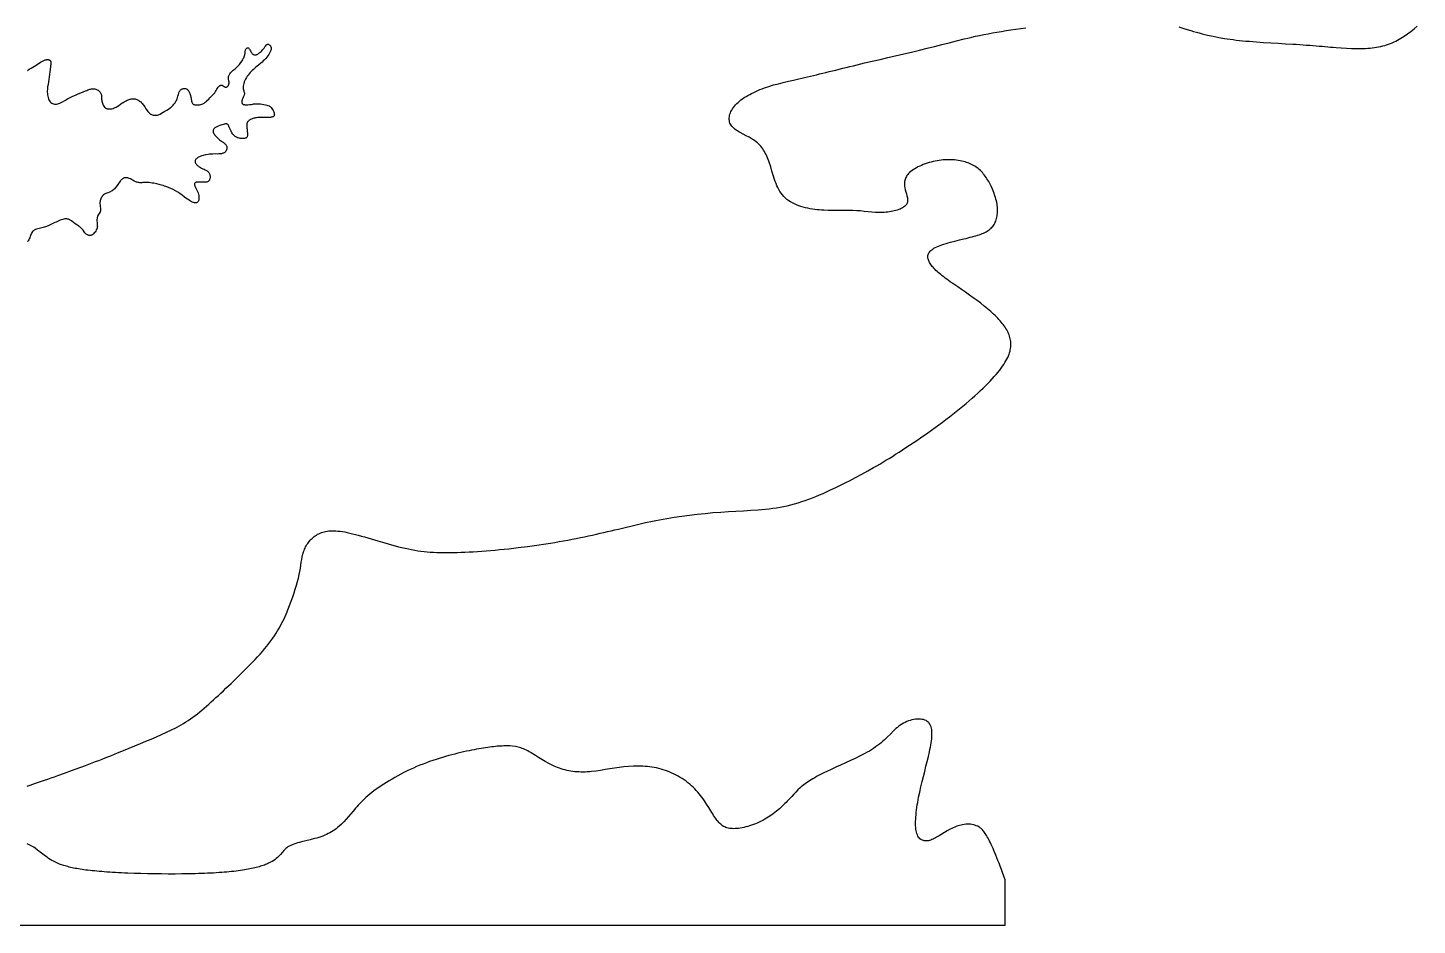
# Model space of a CAD drawing. Header units: millimetres. Extents: x -4841 to 5132, y -1058 to 8865.
# Drawn here: x 146 to 4541, y -1058 to 1781 of the extents above; entities that cross this region are included whole.
import ezdxf

# ---------------------------------------------------------------- set-up
doc = ezdxf.new("R2010")
doc.units = ezdxf.units.MM
doc.layers.add('168', color=7, linetype='Continuous')

msp = doc.modelspace()

# ---------------------------------------------------------------- linework, layer by layer
at = {"layer": '168', "elevation": 168}
for points in [[(144.1, -617.9), (152.6, -615), (161.3, -612), (170.3, -608.9), (179.6, -605.7), (189.1, -602.4), (198.9, -599), (208.9, -595.5), (219.2, -591.9), (229.6, -588.2), (240.2, -584.4), (261.8, -576.7), (283.7, -568.8), (327.7, -552.7), (349.3, -544.5), (359.9, -540.5), (370.4, -536.5), (380.7, -532.5), (390.8, -528.5), (410.6, -520.6), (429.8, -512.8), (448.6, -505.2), (466.8, -497.7), (484.6, -490.3), (502.1, -483), (519.1, -475.9), (535.9, -468.9), (552.5, -461.9), (568.7, -454.9), (584.6, -447.7), (600.3, -440.2), (615.8, -432.2), (623.4, -428.1), (630.9, -423.8), (638.4, -419.4), (645.9, -414.7), (653.2, -409.9), (660.6, -405), (667.8, -399.8), (675.1, -394.4), (682.3, -388.8), (689.5, -383.1), (696.7, -377.2), (704, -371.1), (711.3, -364.8), (718.6, -358.4), (726, -351.7), (733.5, -344.9), (741, -338), (748.7, -330.8), (756.4, -323.5), (764.3, -316.1), (772.4, -308.5), (780.6, -300.7), (788.9, -292.8), (797.3, -284.7), (814.3, -268.2), (831.4, -251.4), (848.3, -234.4), (864.7, -217.3), (872.6, -208.7), (880.3, -200.2), (887.8, -191.7), (895, -183.2), (901.9, -174.9), (908.4, -166.5), (914.6, -158.3), (920.4, -150.2), (925.9, -142.2), (931.1, -134.3), (935.9, -126.4), (940.5, -118.7), (944.8, -111), (948.8, -103.5), (952.6, -96), (956.2, -88.6), (959.6, -81.3), (962.8, -74.1), (965.8, -67), (968.7, -60), (974, -46.2), (979, -32.8), (983.7, -19.7), (988, -6.9), (991.9, 5.5), (995.5, 17.4), (998.7, 29), (1001.6, 40.2), (1004, 51), (1006.1, 61.4), (1007.9, 71.3), (1009.4, 80.8), (1010.8, 90), (1012.3, 98.8), (1014, 107.3), (1015.9, 115.6), (1018.2, 123.6), (1019.6, 127.5), (1021.1, 131.3), (1022.8, 135.1), (1024.7, 138.9), (1026.7, 142.6), (1028.9, 146.2), (1031.2, 149.7), (1033.7, 153.1), (1036.4, 156.5), (1039.2, 159.7), (1042.1, 162.8), (1045.2, 165.8), (1048.4, 168.6), (1051.8, 171.3), (1055.3, 173.9), (1058.9, 176.3), (1062.7, 178.5), (1066.6, 180.5), (1070.6, 182.4), (1074.7, 184), (1079, 185.5), (1083.4, 186.7), (1088, 187.8), (1092.9, 188.6), (1097.9, 189.2), (1103.2, 189.6), (1108.7, 189.8), (1114.5, 189.7), (1120.6, 189.4), (1127, 188.9), (1133.7, 188.1), (1140.8, 187.1), (1148.2, 185.9), (1156, 184.3), (1164.2, 182.5), (1172.9, 180.5), (1181.9, 178.2), (1191.3, 175.7), (1201, 173), (1211, 170.1), (1221.2, 167.1), (1231.7, 164.1), (1253.1, 157.7), (1274.8, 151.3), (1296.7, 145.1), (1307.6, 142.2), (1318.4, 139.4), (1329, 136.8), (1339.5, 134.3), (1349.8, 132.1), (1359.9, 130.1), (1369.9, 128.4), (1379.8, 126.8), (1389.6, 125.4), (1399.4, 124.2), (1409.3, 123.3), (1419.1, 122.4), (1429.1, 121.8), (1439.2, 121.3), (1449.4, 121), (1459.9, 120.8), (1470.6, 120.7), (1481.5, 120.8), (1492.8, 121), (1504.4, 121.3), (1516.4, 121.8), (1528.8, 122.3), (1541.5, 122.9), (1554.6, 123.6), (1568, 124.5), (1581.7, 125.4), (1595.6, 126.4), (1609.8, 127.5), (1624.1, 128.8), (1638.5, 130.1), (1667.8, 133), (1697.3, 136.3), (1726.7, 139.9), (1755.9, 143.9), (1784.7, 148.3), (1798.9, 150.6), (1812.9, 152.9), (1826.8, 155.3), (1840.6, 157.8), (1854.2, 160.3), (1867.7, 162.9), (1880.9, 165.5), (1894, 168.2), (1906.9, 170.8), (1919.7, 173.5), (1932.2, 176.2), (1944.5, 178.9), (1956.6, 181.7), (1968.5, 184.4), (1980.1, 187.1), (1991.6, 189.8), (2002.9, 192.5), (2014, 195.2), (2035.9, 200.4), (2057.4, 205.6), (2078.8, 210.6), (2100.3, 215.4), (2122.1, 220), (2133.1, 222.3), (2144.3, 224.4), (2155.7, 226.5), (2167.2, 228.6), (2178.9, 230.5), (2190.7, 232.4), (2214.7, 236), (2239.1, 239.2), (2263.8, 242.2), (2288.5, 244.8), (2313.3, 247.1), (2337.9, 249), (2362.2, 250.6), (2386.2, 251.9), (2409.9, 253.1), (2433.4, 254.4), (2456.6, 255.9), (2479.7, 258), (2491.2, 259.2), (2502.7, 260.7), (2514.1, 262.4), (2525.6, 264.3), (2537, 266.5), (2548.4, 269), (2559.9, 271.8), (2571.3, 274.9), (2582.8, 278.3), (2594.2, 281.9), (2605.5, 285.8), (2616.9, 289.8), (2628.1, 294.1), (2639.3, 298.6), (2650.4, 303.2), (2661.5, 307.9), (2683.2, 317.7), (2704.5, 327.7), (2714.9, 332.8), (2725.2, 337.9), (2735.3, 343), (2745.2, 348), (2764.7, 358.2), (2783.8, 368.3), (2802.8, 378.8), (2821.7, 389.5), (2831.3, 395.1), (2841, 400.8), (2850.7, 406.6), (2860.6, 412.6), (2870.7, 418.8), (2880.9, 425.1), (2891.3, 431.7), (2902, 438.5), (2912.9, 445.5), (2924, 452.8), (2935.2, 460.2), (2946.6, 467.8), (2958.1, 475.6), (2969.6, 483.5), (2992.9, 499.7), (3016.1, 516.2), (3039.1, 533.1), (3050.4, 541.6), (3061.5, 550), (3072.5, 558.5), (3083.2, 567), (3093.7, 575.5), (3104, 583.9), (3114, 592.2), (3123.7, 600.5), (3133.1, 608.8), (3142.3, 616.9), (3151.1, 624.9), (3159.6, 632.9), (3167.8, 640.7), (3175.7, 648.4), (3183.2, 655.9), (3190.3, 663.3), (3197.1, 670.6), (3203.5, 677.7), (3209.5, 684.5), (3215.2, 691.2), (3220.4, 697.7), (3225.2, 704), (3229.6, 710.1), (3233.6, 716), (3237.2, 721.7), (3240.4, 727.2), (3243.4, 732.6), (3245.9, 737.8), (3248.2, 742.9), (3250.1, 747.9), (3251.7, 752.8), (3253.1, 757.5), (3254.1, 762.1), (3254.9, 766.7), (3255.4, 771.1), (3255.7, 775.5), (3255.8, 779.9), (3255.6, 784.2), (3255.3, 788.4), (3254.7, 792.6), (3253.9, 796.8), (3252.9, 801), (3251.7, 805.1), (3250.3, 809.2), (3248.7, 813.2), (3246.9, 817.3), (3244.9, 821.4), (3242.7, 825.4), (3240.3, 829.5), (3237.7, 833.5), (3234.9, 837.5), (3231.9, 841.6), (3228.7, 845.7), (3225.4, 849.8), (3221.8, 853.9), (3218, 858), (3214.1, 862.2), (3210, 866.4), (3205.7, 870.6), (3201.3, 874.8), (3196.7, 879), (3192, 883.3), (3182, 891.8), (3171.5, 900.4), (3160.5, 909.1), (3149, 917.8), (3137, 926.5), (3124.8, 935.2), (3112.3, 943.9), (3099.9, 952.5), (3087.6, 961), (3075.7, 969.3), (3069.9, 973.3), (3064.2, 977.3), (3058.7, 981.3), (3053.4, 985.2), (3048.3, 989), (3043.4, 992.7), (3038.7, 996.3), (3034.3, 999.9), (3030, 1003.4), (3026, 1006.8), (3022.3, 1010.1), (3018.7, 1013.4), (3015.4, 1016.7), (3012.3, 1019.8), (3009.5, 1023), (3006.9, 1026), (3004.5, 1029.1), (3002.3, 1032.1), (3000.3, 1035), (2998.6, 1038), (2997.1, 1040.9), (2995.9, 1043.7), (2994.8, 1046.6), (2994, 1049.4), (2993.5, 1052.2), (2993.2, 1055), (2993.3, 1057.8), (2993.6, 1060.5), (2994.2, 1063.2), (2995.2, 1065.8), (2996.5, 1068.4), (2998.2, 1071), (3000.3, 1073.6), (3002.7, 1076.1), (3005.6, 1078.5), (3008.9, 1080.9), (3012.6, 1083.3), (3016.8, 1085.6), (3021.4, 1087.8), (3026.5, 1090), (3032, 1092.1), (3037.9, 1094.2), (3044.1, 1096.3), (3050.6, 1098.3), (3057.4, 1100.2), (3064.3, 1102.1), (3078.5, 1105.8), (3092.9, 1109.4), (3107.1, 1112.9), (3114, 1114.6), (3120.7, 1116.2), (3127.2, 1117.9), (3133.5, 1119.5), (3139.4, 1121.2), (3145, 1122.8), (3150.4, 1124.5), (3155.5, 1126.1), (3160.4, 1127.9), (3164.9, 1129.6), (3169.3, 1131.4), (3173.4, 1133.3), (3177.2, 1135.3), (3180.9, 1137.4), (3184.3, 1139.6), (3187.5, 1141.9), (3190.5, 1144.3), (3193.3, 1146.8), (3195.9, 1149.6), (3198.4, 1152.4), (3200.6, 1155.5), (3202.7, 1158.7), (3204.6, 1162.1), (3206.3, 1165.6), (3207.9, 1169.3), (3209.3, 1173.1), (3210.4, 1177.1), (3211.5, 1181.2), (3212.3, 1185.4), (3212.9, 1189.8), (3213.3, 1194.3), (3213.6, 1198.9), (3213.6, 1203.5), (3213.5, 1208.3), (3213.2, 1213.2), (3212.7, 1218.1), (3212, 1223.2), (3211, 1228.3), (3209.9, 1233.5), (3208.7, 1238.7), (3207.2, 1243.9), (3205.6, 1249.1), (3202, 1259.6), (3197.8, 1269.9), (3193.2, 1280), (3188.2, 1289.7), (3185.6, 1294.4), (3183, 1298.9), (3180.2, 1303.3), (3177.4, 1307.5), (3174.6, 1311.6), (3171.7, 1315.4), (3168.7, 1319.1), (3165.7, 1322.7), (3162.6, 1326), (3159.4, 1329.3), (3156, 1332.3), (3152.6, 1335.2), (3149.1, 1338), (3145.4, 1340.6), (3141.6, 1343.1), (3137.7, 1345.4), (3133.6, 1347.6), (3129.4, 1349.6), (3125, 1351.5), (3120.4, 1353.3), (3115.6, 1354.9), (3110.7, 1356.5), (3105.6, 1357.8), (3100.3, 1359.1), (3094.9, 1360.2), (3089.4, 1361.1), (3083.8, 1361.9), (3078, 1362.5), (3072.1, 1362.9), (3066.1, 1363.2), (3060.1, 1363.3), (3053.9, 1363.3), (3047.7, 1363), (3041.5, 1362.6), (3035.2, 1361.9), (3028.8, 1361.1), (3022.4, 1360.1), (3016, 1358.9), (3009.6, 1357.4), (3003.3, 1355.8), (2997, 1354), (2990.8, 1352.1), (2984.7, 1350), (2978.8, 1347.8), (2973, 1345.4), (2967.4, 1342.9), (2962, 1340.3), (2956.8, 1337.6), (2952, 1334.9), (2947.4, 1332), (2943.1, 1329), (2939.2, 1326), (2935.6, 1323), (2932.4, 1319.9), (2929.6, 1316.7), (2927.2, 1313.6), (2925.1, 1310.4), (2923.4, 1307.1), (2922, 1303.9), (2920.9, 1300.6), (2920, 1297.4), (2919.4, 1294.1), (2919.1, 1290.8), (2918.9, 1287.5), (2919, 1284.2), (2919.2, 1280.9), (2920.2, 1274.4), (2921.6, 1267.9), (2923.4, 1261.5), (2925.3, 1255.2), (2927, 1249.1), (2928.4, 1243.1), (2928.8, 1240.2), (2929.1, 1237.4), (2929.2, 1234.6), (2929, 1231.9), (2928.6, 1229.2), (2927.9, 1226.6), (2926.8, 1224.1), (2925.4, 1221.7), (2923.6, 1219.3), (2921.4, 1217.1), (2918.8, 1214.9), (2915.8, 1212.8), (2912.5, 1210.8), (2909, 1208.9), (2905.1, 1207.1), (2900.9, 1205.5), (2896.5, 1204), (2891.9, 1202.5), (2887.1, 1201.3), (2882.1, 1200.1), (2877, 1199.1), (2871.7, 1198.2), (2866.3, 1197.5), (2860.8, 1197), (2855.3, 1196.6), (2849.7, 1196.3), (2838.5, 1196.3), (2827.2, 1196.8), (2815.7, 1197.6), (2804, 1198.7), (2792.2, 1199.9), (2780.3, 1201.1), (2768.1, 1202.1), (2755.8, 1202.8), (2743.4, 1203.1), (2730.7, 1203.1), (2717.8, 1203), (2704.7, 1202.8), (2691.3, 1202.7), (2677.7, 1202.9), (2663.8, 1203.4), (2656.8, 1203.8), (2649.7, 1204.4), (2642.5, 1205.1), (2635.2, 1206), (2627.9, 1207.1), (2620.6, 1208.3), (2613.3, 1209.8), (2606.1, 1211.5), (2598.9, 1213.4), (2591.8, 1215.5), (2584.9, 1217.9), (2578.1, 1220.5), (2571.5, 1223.4), (2565.1, 1226.6), (2559, 1230), (2553.1, 1233.7), (2547.5, 1237.8), (2542.3, 1242.2), (2537.4, 1246.9), (2532.9, 1251.9), (2528.8, 1257.2), (2525, 1262.9), (2521.5, 1268.8), (2518.3, 1274.9), (2515.4, 1281.1), (2512.8, 1287.6), (2510.3, 1294.1), (2508, 1300.8), (2503.8, 1314.2), (2500, 1327.5), (2496.3, 1340.4), (2494.4, 1346.6), (2492.5, 1352.7), (2490.5, 1358.5), (2488.4, 1364.2), (2486.2, 1369.6), (2484, 1374.7), (2481.6, 1379.7), (2479, 1384.5), (2476.4, 1389.1), (2473.6, 1393.5), (2470.7, 1397.8), (2467.7, 1401.8), (2464.5, 1405.7), (2461.1, 1409.4), (2457.6, 1413), (2453.9, 1416.4), (2450, 1419.7), (2445.9, 1422.8), (2441.7, 1425.8), (2437.2, 1428.7), (2427.9, 1434.1), (2418.3, 1439.3), (2408.7, 1444.3), (2399.4, 1449.4), (2394.9, 1451.9), (2390.7, 1454.5), (2386.6, 1457.2), (2382.8, 1460), (2379.3, 1462.9), (2376.1, 1465.9), (2373.3, 1469), (2370.8, 1472.3), (2368.8, 1475.8), (2367.2, 1479.4), (2366, 1483.1), (2365.2, 1487), (2364.8, 1490.9), (2364.8, 1494.9), (2365.2, 1499), (2365.9, 1503.2), (2367, 1507.4), (2368.5, 1511.6), (2370.3, 1515.9), (2372.5, 1520.1), (2375.1, 1524.3), (2377.9, 1528.5), (2381.2, 1532.7), (2384.7, 1536.7), (2388.6, 1540.8), (2392.8, 1544.7), (2397.2, 1548.5), (2402, 1552.3), (2407, 1556), (2412.3, 1559.6), (2417.9, 1563.1), (2423.6, 1566.5), (2429.6, 1569.8), (2435.7, 1573.1), (2442.1, 1576.2), (2448.6, 1579.2), (2455.3, 1582.1), (2462.1, 1585), (2469, 1587.7), (2476, 1590.3), (2490.3, 1595.1), (2505, 1599.6), (2520.2, 1603.8), (2535.7, 1607.7), (2551.8, 1611.6), (2568.3, 1615.4), (2576.8, 1617.3), (2585.5, 1619.2), (2594.3, 1621.2), (2603.3, 1623.2), (2612.4, 1625.3), (2621.7, 1627.5), (2631.2, 1629.7), (2640.9, 1632), (2650.7, 1634.4), (2660.7, 1636.8), (2670.9, 1639.3), (2681.2, 1641.8), (2691.7, 1644.4), (2702.3, 1647), (2713.1, 1649.7), (2724.1, 1652.4), (2735.2, 1655.1), (2746.5, 1657.9), (2757.9, 1660.7), (2769.5, 1663.5), (2793.1, 1669.2), (2817.2, 1674.9), (2841.8, 1680.6), (2866.7, 1686.3), (2916.8, 1698), (2941.7, 1703.8), (2966.4, 1709.7), (2990.6, 1715.6), (3014.3, 1721.6), (3037.6, 1727.5), (3060.7, 1733.4), (3083.9, 1739.3), (3107.6, 1745.1), (3119.6, 1748), (3131.8, 1750.8), (3144.3, 1753.6), (3157.1, 1756.3), (3170.1, 1759), (3183.5, 1761.6), (3197.3, 1764.2), (3211.4, 1766.8), (3226, 1769.2), (3240.9, 1771.7), (3256.1, 1774), (3271.5, 1776.3), (3287.2, 1778.6), (3303, 1780.8)], [(3787.1, 1783.2), (3806.2, 1777.4), (3824.9, 1771.8), (3834.1, 1769.1), (3843.1, 1766.5), (3852, 1764.1), (3860.9, 1761.7), (3878.4, 1757.4), (3895.8, 1753.6), (3913.4, 1750.1), (3931.3, 1747), (3940.4, 1745.6), (3949.8, 1744.3), (3959.3, 1743), (3969, 1741.8), (3978.9, 1740.7), (3989.1, 1739.7), (3999.6, 1738.7), (4010.4, 1737.8), (4021.3, 1736.9), (4032.5, 1736.1), (4055.3, 1734.5), (4078.5, 1733.1), (4101.8, 1731.7), (4124.9, 1730.3), (4147.7, 1729), (4158.9, 1728.3), (4169.8, 1727.5), (4180.6, 1726.8), (4191.1, 1726), (4201.3, 1725.2), (4211.4, 1724.4), (4221.2, 1723.6), (4230.8, 1722.7), (4240.2, 1721.9), (4249.4, 1721.1), (4258.4, 1720.3), (4267.3, 1719.6), (4276, 1718.8), (4284.5, 1718.1), (4301.2, 1716.9), (4317.4, 1715.9), (4333.1, 1715.2), (4348.5, 1714.9), (4363.5, 1714.9), (4370.9, 1715.1), (4378.1, 1715.4), (4385.3, 1715.9), (4392.3, 1716.4), (4399.2, 1717.1), (4406.1, 1718), (4412.8, 1719), (4419.4, 1720.2), (4425.9, 1721.5), (4432.3, 1723), (4438.5, 1724.7), (4444.6, 1726.5), (4450.7, 1728.5), (4456.6, 1730.8), (4462.4, 1733.2), (4468.1, 1735.7), (4473.7, 1738.5), (4479.2, 1741.3), (4484.6, 1744.4), (4490, 1747.5), (4500.5, 1754.3), (4510.9, 1761.4), (4521.1, 1769), (4531.3, 1777), (4541.4, 1785.2)], [(144.3, 1645.9), (150.3, 1649.3), (156.1, 1652.7), (161.7, 1655.9), (167, 1659.1), (172, 1662.2), (176.8, 1665.3), (181.3, 1668.3), (185.7, 1671.3), (189.9, 1674), (194.1, 1676.3), (196.2, 1677.3), (198.3, 1678.1), (200.4, 1678.8), (202.4, 1679.3), (204.4, 1679.6), (206.3, 1679.8), (208.2, 1679.9), (209.9, 1679.8), (211.5, 1679.5), (213, 1679.1), (214.3, 1678.6), (215.5, 1677.9), (216.5, 1677.1), (217.3, 1676), (217.9, 1674.8), (218.4, 1673.4), (218.7, 1671.8), (218.8, 1670), (218.8, 1667.9), (218.6, 1665.6), (218.3, 1663.2), (217.9, 1660.5), (217.5, 1657.7), (217, 1654.6), (216.5, 1651.4), (216, 1648.1), (215.1, 1640.9), (214.3, 1633.3), (213.5, 1625.4), (212.5, 1617.4), (211.2, 1609.4), (209.7, 1601.5), (208.4, 1593.4), (207.9, 1589.3), (207.5, 1585.2), (207.3, 1581), (207.4, 1576.7), (207.6, 1572.5), (208.1, 1568.2), (208.8, 1564.1), (209.8, 1560.1), (211, 1556.3), (212.6, 1552.8), (214.3, 1549.6), (216.4, 1546.8), (218.7, 1544.4), (221.3, 1542.4), (224.1, 1540.8), (227, 1539.7), (230.2, 1539), (233.4, 1538.8), (236.8, 1539), (240.3, 1539.7), (243.8, 1540.8), (247.4, 1542.3), (251.1, 1544.2), (254.9, 1546.2), (262.7, 1550.8), (270.8, 1555.4), (279.2, 1559.8), (287.8, 1563.8), (296.5, 1567.6), (305, 1571.2), (313.2, 1574.8), (321, 1578.1), (328.4, 1581.2), (331.9, 1582.6), (335.3, 1583.9), (338.5, 1585), (341.6, 1586), (344.5, 1586.8), (347.4, 1587.4), (350.1, 1587.8), (352.8, 1587.9), (355.4, 1587.8), (358, 1587.4), (360.5, 1586.7), (363.1, 1585.7), (365.5, 1584.4), (367.9, 1582.9), (370.2, 1581.1), (372.2, 1579.2), (374.1, 1577.1), (375.6, 1574.9), (376.9, 1572.6), (377.8, 1570.3), (378.4, 1567.9), (378.7, 1565.5), (379, 1560.3), (379.3, 1554.7), (379.6, 1551.7), (380, 1548.5), (380.8, 1545.2), (381.8, 1541.8), (383.1, 1538.5), (384.6, 1535.3), (386.5, 1532.3), (388.7, 1529.7), (391.2, 1527.4), (392.5, 1526.5), (394, 1525.7), (395.5, 1525.1), (397.1, 1524.6), (400.5, 1523.9), (404.1, 1523.8), (407.8, 1524.1), (411.6, 1524.7), (415.3, 1525.7), (418.9, 1526.9), (422.3, 1528.3), (425.5, 1529.9), (428.5, 1531.5), (434, 1535.1), (439.3, 1538.9), (444.6, 1542.8), (447.4, 1544.6), (450.4, 1546.5), (456.7, 1549.9), (459.9, 1551.4), (463.2, 1552.7), (466.5, 1553.9), (469.8, 1554.8), (473, 1555.5), (476.1, 1555.9), (479.1, 1556), (482.1, 1555.9), (485, 1555.5), (487.8, 1554.8), (490.6, 1553.9), (493.2, 1552.8), (495.8, 1551.4), (498.3, 1549.8), (500.7, 1547.9), (503, 1545.9), (505.3, 1543.7), (507.5, 1541.3), (511.7, 1536.1), (515.7, 1530.5), (519.5, 1524.6), (523.3, 1518.9), (525.3, 1516.1), (527.4, 1513.6), (529.6, 1511.3), (531.9, 1509.3), (534.4, 1507.6), (537, 1506.2), (539.7, 1505.2), (542.4, 1504.4), (545.2, 1503.9), (548, 1503.7), (550.8, 1503.7), (553.6, 1504), (556.2, 1504.6), (558.8, 1505.4), (561.3, 1506.4), (563.9, 1507.5), (568.9, 1510.2), (574.1, 1513.3), (579.6, 1516.6), (585.3, 1520), (591, 1523.6), (596.5, 1527.5), (599, 1529.5), (601.5, 1531.7), (603.8, 1533.9), (605.9, 1536.2), (607.9, 1538.5), (609.8, 1540.9), (611.5, 1543.3), (613.1, 1545.7), (614.4, 1548.1), (615.7, 1550.6), (617.8, 1555.4), (619.4, 1560.1), (620.7, 1564.8), (621.9, 1569.3), (623.1, 1573.5), (624.5, 1577.5), (625.4, 1579.3), (626.4, 1581), (627.6, 1582.5), (628.9, 1583.9), (630.5, 1585.2), (632.3, 1586.2), (634.2, 1587.1), (636.1, 1587.7), (638.2, 1588.2), (640.3, 1588.4), (642.3, 1588.4), (644.3, 1588.2), (646.2, 1587.7), (648, 1587), (649.7, 1586), (651.3, 1584.8), (652.8, 1583.3), (654.1, 1581.6), (655.4, 1579.7), (656.6, 1577.5), (657.6, 1575.1), (658.5, 1572.5), (660.1, 1566.9), (661.4, 1561.2), (662, 1558.4), (662.4, 1555.8), (662.9, 1553.4), (663.3, 1551.2), (663.6, 1549.3), (664, 1547.6), (664.3, 1546.1), (664.7, 1544.8), (665.5, 1542.7), (666.4, 1541.1), (667.5, 1539.8), (668.8, 1538.9), (670.3, 1538.2), (671.9, 1537.6), (673.6, 1537.2), (675.5, 1536.9), (677.6, 1536.7), (680.1, 1536.7), (682.9, 1536.7), (686, 1536.9), (689.4, 1537.3), (692.8, 1538.1), (696.4, 1539.1), (699.9, 1540.5), (703.5, 1542.5), (707.1, 1544.9), (710.8, 1547.9), (714.5, 1551.5), (718.2, 1555.3), (722, 1559.4), (729.9, 1567.3), (733.6, 1571.1), (736.9, 1574.9), (738.3, 1576.8), (739.6, 1578.6), (741.8, 1582.3), (743.7, 1585.9), (745.6, 1589.3), (747.8, 1592.4), (750.5, 1595.3), (751.9, 1596.5), (753.4, 1597.5), (754.9, 1598.4), (756.4, 1599), (757.9, 1599.3), (759.3, 1599.3), (760.6, 1599), (761.8, 1598.4), (764.1, 1596.8), (766.4, 1595), (767.5, 1594.2), (768.7, 1593.5), (770, 1593.1), (771.3, 1592.9), (772.6, 1592.9), (773.9, 1593.2), (775.2, 1593.6), (776.4, 1594.3), (777.6, 1595.1), (778.7, 1596.1), (779.6, 1597.2), (780.4, 1598.5), (781, 1599.9), (781.6, 1601.4), (782, 1603.1), (782.2, 1604.8), (782.3, 1608.3), (782, 1611.9), (780.7, 1619.4), (780.5, 1623.2), (780.6, 1625.1), (781, 1627.1), (781.6, 1629.1), (782.5, 1631.1), (784.6, 1634.9), (787.2, 1638.5), (790, 1641.6), (792.8, 1644.2), (795.7, 1646.5), (801.6, 1650.9), (804.6, 1653.5), (806.2, 1655), (807.8, 1656.6), (809.5, 1658.4), (811.3, 1660.4), (813.1, 1662.5), (815.1, 1664.9), (817.1, 1667.6), (819.2, 1670.4), (823.5, 1676.5), (825.5, 1679.7), (827.3, 1682.9), (829, 1686), (830.4, 1689), (831.4, 1691.9), (832.2, 1694.6), (832.6, 1697.1), (832.9, 1699.4), (833.3, 1703.7), (833.7, 1707.6), (834.1, 1709.3), (834.8, 1711), (835.6, 1712.5), (836.6, 1713.9), (837.7, 1715.1), (838.9, 1716), (840.1, 1716.7), (841.3, 1717.2), (842.4, 1717.3), (843.5, 1717), (844.5, 1716.4), (845.4, 1715.6), (846.2, 1714.5), (847, 1713.2), (848.5, 1710.4), (850, 1707.5), (851.4, 1704.8), (852.9, 1702.4), (854.4, 1700.3), (855.9, 1698.6), (857.5, 1697.2), (859.2, 1696.1), (860.8, 1695.4), (862.5, 1694.9), (864.2, 1694.7), (866, 1694.8), (867.7, 1695.1), (869.5, 1695.7), (871.2, 1696.4), (873, 1697.4), (874.8, 1698.6), (876.8, 1700), (878.9, 1701.5), (881.2, 1703.3), (883.6, 1705.3), (886, 1707.6), (888.4, 1710.3), (890.7, 1713.4), (893, 1716.6), (895.2, 1719.8), (897.4, 1722.8), (899.5, 1725.4), (900.5, 1726.5), (901.6, 1727.4), (902.7, 1728.1), (903.8, 1728.6), (904.9, 1728.9), (906, 1728.8), (907.3, 1728.5), (908.5, 1727.9), (909.7, 1727.1), (910.9, 1726.1), (912, 1724.9), (913, 1723.6), (913.9, 1722.3), (914.6, 1720.8), (915.1, 1719.4), (915.5, 1717.9), (915.7, 1716.4), (915.7, 1714.8), (915.6, 1713.3), (915.3, 1711.6), (914.8, 1709.9), (914.3, 1708.2), (912.7, 1704.5), (910.6, 1700.5), (908, 1696.3), (905.1, 1692.1), (901.8, 1687.9), (898.2, 1683.7), (894.5, 1679.6), (890.6, 1675.7), (886.8, 1672), (883, 1668.5), (875.4, 1661.9), (867.5, 1655.5), (859.6, 1648.9), (855.8, 1645.6), (852.3, 1642.2), (848.9, 1638.7), (845.8, 1635.1), (842.8, 1631.2), (839.9, 1627.2), (837.1, 1622.9), (834.6, 1618.4), (832.4, 1613.8), (830.4, 1609.1), (828.9, 1604.5), (827.7, 1599.9), (827, 1595.6), (826.9, 1593.5), (826.9, 1591.5), (827.2, 1587.8), (827.8, 1584.5), (828.6, 1581.5), (829.5, 1578.8), (830.3, 1576.4), (830.8, 1574), (830.9, 1572.8), (830.9, 1571.5), (830.7, 1570.1), (830.3, 1568.6), (829.7, 1567), (829, 1565.3), (827.3, 1561.6), (825.6, 1557.8), (824, 1553.9), (823.4, 1552), (823, 1550.2), (822.7, 1548.4), (822.6, 1546.7), (822.7, 1545.1), (823, 1543.6), (823.4, 1542.2), (824.1, 1541), (825, 1540), (826.2, 1539.1), (827.5, 1538.4), (829.1, 1537.8), (830.8, 1537.4), (832.7, 1537.1), (834.8, 1536.9), (837, 1536.9), (839.4, 1537), (841.9, 1537.1), (847.1, 1537.7), (852.4, 1538.4), (857.3, 1539.2), (859.6, 1539.5), (861.7, 1539.8), (865.5, 1540.3), (869.1, 1540.5), (872.8, 1540.4), (874.9, 1540.3), (877.1, 1540.1), (881.9, 1539.5), (892.3, 1537.8), (897.2, 1536.9), (901.5, 1535.9), (905.5, 1534.8), (909, 1533.3), (910.6, 1532.4), (912.2, 1531.3), (913.7, 1530.1), (915.1, 1528.7), (917.8, 1525.6), (920.1, 1522.2), (922.1, 1518.6), (923.8, 1514.9), (925, 1511.3), (925.4, 1509.5), (925.6, 1507.9), (925.7, 1506.3), (925.5, 1504.8), (925.2, 1503.5), (924.7, 1502.3), (923.9, 1501.2), (922.9, 1500.2), (921.6, 1499.3), (920, 1498.6), (918, 1498.1), (915.7, 1497.6), (913.1, 1497.3), (910.1, 1497.1), (906.7, 1497), (903.1, 1496.9), (895.5, 1497), (887.6, 1497.1), (883.7, 1497), (879.9, 1496.9), (876.3, 1496.7), (872.9, 1496.4), (869.6, 1496.1), (866.4, 1495.6), (863.4, 1495), (860.6, 1494.4), (857.9, 1493.6), (855.3, 1492.8), (852.9, 1491.8), (850.6, 1490.8), (848.5, 1489.7), (846.6, 1488.4), (844.9, 1487.1), (843.4, 1485.7), (842.1, 1484.2), (841, 1482.7), (840.1, 1481.1), (839.5, 1479.3), (839, 1477.5), (838.7, 1475.5), (838.6, 1473.4), (838.5, 1471), (838.6, 1468.5), (838.8, 1465.8), (839.1, 1462.8), (839.4, 1459.7), (840, 1453.1), (840.4, 1446.7), (840.5, 1443.8), (840.5, 1441.1), (840.4, 1438.8), (840, 1436.8), (839.5, 1435.2), (838.8, 1433.9), (837.9, 1432.8), (836.7, 1432), (835.2, 1431.4), (833.4, 1431), (831.4, 1430.6), (829, 1430.4), (826.3, 1430.3), (823.5, 1430.3), (820.5, 1430.5), (817.5, 1430.8), (814.5, 1431.3), (811.5, 1432), (808.7, 1432.9), (806.1, 1434.1), (803.7, 1435.4), (801.5, 1436.9), (799.5, 1438.6), (797.6, 1440.4), (795.9, 1442.3), (794.3, 1444.4), (791.4, 1448.7), (788.8, 1453.1), (786.5, 1457.6), (784.6, 1461.9), (783, 1465.9), (781.7, 1469.5), (781.1, 1471), (780.5, 1472.4), (779.7, 1473.7), (778.9, 1474.7), (777.8, 1475.5), (776.6, 1476), (775, 1476.3), (773.3, 1476.4), (771.3, 1476.3), (769.1, 1475.9), (766.7, 1475.4), (764.3, 1474.8), (759, 1473.3), (753.6, 1471.7), (748.3, 1469.9), (743.4, 1467.8), (741.1, 1466.6), (739, 1465.3), (737.2, 1463.8), (735.5, 1462.3), (734.2, 1460.6), (733.1, 1458.7), (732.4, 1456.8), (732, 1454.7), (732.1, 1452.5), (732.5, 1450.1), (733.4, 1447.6), (734.8, 1445), (736.6, 1442.3), (738.7, 1439.6), (741.1, 1436.8), (743.8, 1434.1), (749.5, 1428.8), (752.5, 1426.4), (755.3, 1424.1), (758.1, 1422), (760.7, 1420.1), (763.2, 1418.4), (765.5, 1416.7), (767.6, 1415.2), (769.5, 1413.7), (771.1, 1412.2), (772.5, 1410.7), (773.6, 1409.2), (774.3, 1407.7), (774.9, 1406.2), (775.2, 1404.6), (775.4, 1403), (775.3, 1401.4), (774.9, 1398.2), (774.1, 1394.9), (772.9, 1391.7), (772, 1390.2), (771, 1388.8), (769.9, 1387.4), (768.5, 1386.2), (766.9, 1385.2), (765.1, 1384.3), (763.1, 1383.5), (760.9, 1382.9), (758.5, 1382.4), (755.9, 1382), (753.2, 1381.7), (750.4, 1381.5), (744.4, 1381.3), (738, 1381.4), (731.1, 1381.3), (727.5, 1381.2), (723.8, 1381), (720, 1380.6), (716.1, 1380.1), (708, 1378.7), (700.1, 1376.6), (696.3, 1375.4), (692.7, 1374.2), (689.3, 1372.8), (686.2, 1371.3), (683.4, 1369.8), (681, 1368.2), (678.9, 1366.6), (677.2, 1364.8), (676, 1363), (675.1, 1361.1), (674.8, 1359.1), (674.9, 1357.1), (675.4, 1354.9), (676.4, 1352.8), (677.8, 1350.6), (679.4, 1348.4), (681.3, 1346.4), (683.3, 1344.4), (685.4, 1342.6), (687.6, 1341), (689.6, 1339.6), (691.7, 1338.4), (695.6, 1336.5), (699.5, 1334.9), (703.3, 1333.3), (707.3, 1331.3), (711.3, 1329), (713.2, 1327.6), (715, 1326.1), (716.6, 1324.5), (718.1, 1322.8), (719.3, 1320.9), (720.3, 1319), (721.1, 1316.9), (721.7, 1314.8), (722.1, 1312.7), (722.3, 1310.5), (722.3, 1308.4), (722.2, 1306.3), (721.9, 1304.3), (721.5, 1302.4), (721, 1300.7), (720.3, 1299.1), (719.5, 1297.6), (718.4, 1296.3), (717.2, 1295.2), (715.8, 1294.2), (714.1, 1293.4), (712.2, 1292.8), (710, 1292.4), (707.6, 1292.1), (705.1, 1292), (702.5, 1292), (691.7, 1292.3), (686.8, 1292.4), (684.5, 1292.4), (682.4, 1292.3), (680.5, 1292.2), (678.8, 1291.9), (677.3, 1291.5), (676, 1290.9), (674.9, 1290.2), (674.1, 1289.4), (673.5, 1288.4), (673.2, 1287.3), (673, 1286), (673.1, 1284.7), (673.3, 1283.2), (673.7, 1281.7), (674.2, 1280.1), (674.9, 1278.4), (676.7, 1274.9), (678.7, 1271.1), (680.7, 1267.2), (682.6, 1263), (684.3, 1258.7), (685.6, 1254.2), (686.5, 1249.6), (687.1, 1244.8), (687.1, 1239.9), (686.9, 1237.6), (686.5, 1235.4), (685.9, 1233.3), (685.1, 1231.5), (684, 1229.9), (682.7, 1228.6), (681.2, 1227.6), (679.4, 1226.9), (677.3, 1226.6), (675.1, 1226.7), (672.6, 1227.1), (669.8, 1227.8), (666.9, 1229), (663.7, 1230.5), (660.3, 1232.3), (656.8, 1234.5), (653.1, 1237), (649.3, 1239.6), (641.6, 1245.2), (634, 1250.8), (630.4, 1253.5), (626.8, 1256.1), (619.8, 1260.9), (612.8, 1265.2), (605.8, 1269.1), (598.4, 1272.6), (590.6, 1275.7), (582.3, 1278.6), (577.9, 1280), (573.4, 1281.4), (568.7, 1282.8), (563.9, 1284.1), (554, 1286.6), (543.9, 1288.7), (539, 1289.6), (534.2, 1290.3), (529.6, 1290.8), (525.2, 1291), (521, 1291.1), (517, 1291), (513.2, 1290.9), (509.7, 1290.7), (506.3, 1290.5), (503.1, 1290.4), (500.1, 1290.5), (497.2, 1290.8), (494.5, 1291.2), (491.9, 1291.9), (489.4, 1292.7), (487.1, 1293.6), (482.6, 1295.8), (478.3, 1298.1), (474.2, 1300.3), (470.1, 1302.4), (466.2, 1304.2), (462.3, 1305.5), (460.3, 1305.9), (458.4, 1306.2), (456.5, 1306.4), (454.6, 1306.3), (452.7, 1306.1), (450.8, 1305.6), (448.9, 1304.8), (447, 1303.9), (445.2, 1302.6), (443.4, 1301.1), (441.5, 1299.3), (439.7, 1297.3), (437.8, 1295.1), (436, 1292.7), (432.2, 1287.6), (428.2, 1282.1), (424.1, 1276.6), (419.7, 1271.4), (417.3, 1269), (414.9, 1266.8), (412.4, 1265), (409.7, 1263.4), (407, 1262.1), (404.2, 1261), (398.5, 1259), (393, 1256.9), (390.4, 1255.6), (387.9, 1254), (385.6, 1252.1), (383.4, 1250), (381.4, 1247.6), (379.6, 1245.1), (378.1, 1242.4), (376.8, 1239.7), (375.7, 1236.9), (374.9, 1234.2), (374.3, 1231.5), (374, 1228.9), (373.9, 1226.4), (374, 1223.9), (374.4, 1219.2), (375.1, 1214.7), (375.6, 1210.4), (375.9, 1206.4), (375.7, 1202.7), (375.4, 1200.9), (375, 1199.2), (374.3, 1197.6), (373.5, 1196), (371.5, 1193), (369.3, 1189.9), (367.3, 1186.5), (366.5, 1184.7), (365.8, 1182.7), (365.3, 1180.5), (364.9, 1178.3), (364.5, 1173.7), (364.5, 1168.9), (364.8, 1164.3), (365.3, 1159.9), (365.6, 1155.7), (365.7, 1151.8), (365.5, 1149.8), (365.2, 1148), (364.7, 1146.2), (364.1, 1144.4), (362.4, 1141), (360.5, 1137.7), (358.3, 1134.6), (356, 1131.6), (353.6, 1129), (351, 1126.7), (349.6, 1125.7), (348, 1124.9), (346.4, 1124.2), (344.6, 1123.8), (342.8, 1123.5), (340.8, 1123.5), (338.9, 1123.8), (336.8, 1124.3), (334.8, 1125.2), (332.7, 1126.4), (330.6, 1128), (328.6, 1130), (326.5, 1132.3), (324.4, 1134.7), (320.3, 1140), (316.1, 1145.1), (313.9, 1147.5), (311.8, 1149.6), (309.6, 1151.5), (307.4, 1153.2), (303, 1156.1), (298.7, 1158.8), (294.7, 1161.4), (290.9, 1164.1), (283.7, 1169.5), (280, 1171.9), (278.1, 1173), (276.1, 1174), (273.9, 1174.8), (271.6, 1175.4), (269.1, 1175.8), (266.4, 1176), (263.3, 1175.8), (260, 1175.3), (256.3, 1174.4), (252.3, 1173.1), (248.1, 1171.7), (243.8, 1170), (235, 1166.2), (230.7, 1164.2), (226.6, 1162.2), (222.7, 1160.3), (219, 1158.4), (212, 1155.1), (205.1, 1152.1), (201.6, 1150.8), (197.9, 1149.6), (194, 1148.6), (189.9, 1147.6), (181.5, 1145.8), (177.3, 1144.7), (173.3, 1143.5), (169.6, 1142.1), (166.2, 1140.4), (164.6, 1139.4), (163.2, 1138.3), (161.9, 1137.1), (160.7, 1135.8), (158.7, 1132.9), (157, 1129.8), (155.5, 1126.6), (154.2, 1123.1), (151.7, 1116.3), (150.3, 1113), (148.7, 1109.9), (147, 1106.9), (145.1, 1104.2)], [(-4840.8, -1057.8), (3237.8, -1057.8), (3237.8, -914), (3233.7, -902.5), (3229.7, -891.5), (3225.8, -881.1), (3222.1, -871.1), (3218.5, -861.7), (3215, -852.7), (3211.7, -844.3), (3208.4, -836.2), (3205.3, -828.7), (3202.3, -821.5), (3199.4, -814.8), (3196.5, -808.4), (3193.8, -802.5), (3191.1, -796.9), (3188.5, -791.7), (3186, -786.8), (3183.6, -782.3), (3181.2, -778.1), (3178.8, -774.2), (3176.6, -770.6), (3174.3, -767.2), (3172.1, -764.2), (3169.9, -761.3), (3167.8, -758.8), (3165.7, -756.4), (3163.5, -754.3), (3161.4, -752.3), (3159.3, -750.5), (3157.2, -748.9), (3155.1, -747.5), (3150.8, -745), (3146.5, -743), (3142, -741.3), (3137.4, -740), (3132.7, -739.1), (3127.9, -738.4), (3123.1, -738.2), (3118.2, -738.2), (3113.2, -738.4), (3108.2, -739), (3103.2, -739.8), (3098.2, -740.9), (3093.2, -742.2), (3088.2, -743.7), (3083.2, -745.4), (3078.3, -747.2), (3073.4, -749.3), (3068.6, -751.5), (3063.9, -753.8), (3054.7, -758.8), (3045.8, -764.1), (3037.2, -769.4), (3029, -774.6), (3021, -779.4), (3017.1, -781.6), (3013.3, -783.7), (3009.6, -785.5), (3005.9, -787.2), (3002.3, -788.6), (2998.7, -789.8), (2995.2, -790.6), (2991.8, -791.2), (2988.4, -791.4), (2985.2, -791.4), (2982, -791), (2979, -790.3), (2976.1, -789.3), (2973.3, -787.9), (2970.7, -786.2), (2968.3, -784.1), (2966, -781.7), (2963.9, -778.9), (2961.9, -775.7), (2960.2, -772.1), (2958.7, -768.2), (2957.4, -763.8), (2956.4, -759), (2955.6, -753.9), (2955, -748.3), (2954.6, -742.4), (2954.5, -736.2), (2954.5, -729.7), (2954.8, -722.9), (2955.2, -715.8), (2955.8, -708.5), (2956.5, -701), (2957.5, -693.3), (2958.5, -685.5), (2959.7, -677.5), (2961, -669.4), (2964, -653), (2967.4, -636.5), (2971, -620), (2974.9, -603.6), (2979, -587.3), (2983.1, -571.2), (2987.1, -555.2), (2991, -539.6), (2994.7, -524.3), (2998.1, -509.4), (2999.7, -502.1), (3001.1, -494.9), (3002.4, -487.9), (3003.6, -481.1), (3004.5, -474.4), (3005.3, -467.9), (3005.8, -461.7), (3006.1, -455.7), (3006.2, -449.9), (3005.9, -444.4), (3005.4, -439.3), (3004.5, -434.4), (3003.2, -429.9), (3001.6, -425.7), (2999.6, -421.9), (2997.2, -418.5), (2995.8, -417), (2994.3, -415.5), (2991.1, -413), (2987.4, -410.8), (2983.4, -409), (2979, -407.7), (2974.4, -406.7), (2969.5, -406.1), (2964.4, -405.8), (2959.2, -406), (2953.8, -406.4), (2948.3, -407.3), (2942.8, -408.4), (2937.3, -409.9), (2931.8, -411.7), (2926.4, -413.8), (2921, -416.2), (2915.8, -418.8), (2910.8, -421.8), (2906, -425), (2901.3, -428.5), (2896.7, -432.2), (2892.2, -436.1), (2887.8, -440.1), (2883.4, -444.3), (2874.5, -453.1), (2865.4, -462.2), (2860.6, -466.8), (2855.8, -471.5), (2850.7, -476.1), (2845.4, -480.7), (2839.9, -485.3), (2834.1, -489.8), (2828, -494.1), (2821.6, -498.4), (2815, -502.6), (2808.1, -506.8), (2801.1, -510.8), (2793.8, -514.8), (2778.9, -522.5), (2763.6, -530), (2748.1, -537.2), (2732.5, -544.3), (2717.1, -551.3), (2702, -558.1), (2687.5, -564.8), (2673.4, -571.5), (2666.7, -574.8), (2660.1, -578.1), (2653.6, -581.4), (2647.4, -584.7), (2641.3, -587.9), (2635.4, -591.2), (2629.7, -594.4), (2624.3, -597.6), (2619.1, -600.9), (2614.1, -604.1), (2609.3, -607.3), (2604.8, -610.6), (2600.6, -613.8), (2596.5, -617), (2592.7, -620.3), (2589, -623.5), (2582, -630.1), (2575.4, -636.8), (2568.9, -643.7), (2562.4, -650.7), (2555.6, -658), (2548.5, -665.5), (2544.6, -669.3), (2540.7, -673.3), (2532.3, -681.2), (2523.4, -689.2), (2513.9, -697.2), (2503.9, -705), (2493.4, -712.5), (2488, -716.1), (2482.5, -719.6), (2476.9, -722.9), (2471.1, -726.1), (2465.3, -729.2), (2459.4, -732), (2453.4, -734.8), (2447.4, -737.3), (2441.3, -739.6), (2435.2, -741.8), (2429.2, -743.8), (2423.2, -745.6), (2417.2, -747.1), (2411.3, -748.5), (2405.6, -749.7), (2399.9, -750.7), (2394.4, -751.5), (2389, -752), (2383.8, -752.3), (2378.9, -752.5), (2374.1, -752.4), (2369.6, -752), (2365.4, -751.4), (2361.4, -750.6), (2357.5, -749.6), (2353.9, -748.4), (2350.4, -746.9), (2347.1, -745.1), (2343.9, -743.2), (2340.9, -741), (2337.9, -738.5), (2335, -735.9), (2332.2, -732.9), (2329.4, -729.8), (2326.6, -726.4), (2323.8, -722.8), (2321.1, -718.9), (2318.3, -714.8), (2315.4, -710.5), (2312.5, -705.9), (2309.5, -701.1), (2306.5, -696.2), (2303.4, -691.1), (2300.1, -685.9), (2293.3, -675.2), (2286.1, -664.2), (2282.2, -658.6), (2278.2, -653.1), (2274.1, -647.6), (2269.7, -642.2), (2265.2, -636.8), (2260.5, -631.5), (2255.6, -626.4), (2250.5, -621.3), (2245.2, -616.5), (2239.7, -611.7), (2234.1, -607.1), (2228.2, -602.7), (2222.3, -598.4), (2216.1, -594.3), (2209.9, -590.4), (2203.5, -586.7), (2197, -583.1), (2190.4, -579.8), (2183.7, -576.6), (2176.9, -573.7), (2170, -570.9), (2163, -568.4), (2156, -566.1), (2149, -564), (2141.8, -562.1), (2134.7, -560.5), (2127.5, -559.1), (2120.3, -557.9), (2113, -556.8), (2105.7, -556), (2098.4, -555.4), (2091, -554.9), (2083.6, -554.6), (2076.2, -554.5), (2068.8, -554.6), (2061.4, -554.7), (2046.5, -555.6), (2031.6, -556.9), (2016.7, -558.8), (2001.8, -560.9), (1972.3, -565.7), (1957.8, -568), (1943.5, -570.1), (1929.5, -571.8), (1922.6, -572.4), (1915.7, -572.9), (1908.9, -573.3), (1902.2, -573.4), (1895.6, -573.4), (1889.1, -573.2), (1882.7, -572.8), (1876.3, -572.2), (1870, -571.5), (1863.8, -570.6), (1857.6, -569.5), (1851.5, -568.2), (1845.5, -566.8), (1839.5, -565.1), (1833.6, -563.4), (1827.8, -561.4), (1822, -559.3), (1816.3, -557), (1810.6, -554.5), (1804.9, -551.8), (1793.8, -546.1), (1782.9, -540), (1772.2, -533.5), (1761.8, -527.1), (1751.7, -520.8), (1741.8, -514.7), (1737, -511.9), (1732.2, -509.2), (1727.6, -506.7), (1723, -504.4), (1718.5, -502.2), (1714.1, -500.3), (1709.7, -498.6), (1705.4, -497.1), (1701.1, -495.8), (1696.8, -494.7), (1692.5, -493.7), (1688.2, -492.8), (1679.6, -491.6), (1670.7, -490.9), (1661.5, -490.6), (1651.8, -490.8), (1646.8, -491), (1641.7, -491.2), (1636.3, -491.6), (1630.9, -492), (1625.2, -492.5), (1619.4, -493.1), (1613.4, -493.7), (1607.2, -494.5), (1600.8, -495.4), (1594.2, -496.3), (1587.4, -497.4), (1580.3, -498.5), (1573.1, -499.8), (1565.6, -501.2), (1557.8, -502.6), (1549.8, -504.2), (1541.6, -505.9), (1533.1, -507.8), (1524.3, -509.7), (1515.3, -511.8), (1506.1, -514), (1496.7, -516.4), (1487.2, -518.9), (1477.4, -521.5), (1467.6, -524.3), (1457.6, -527.2), (1447.5, -530.2), (1437.3, -533.5), (1427.1, -536.9), (1416.9, -540.4), (1406.6, -544.1), (1396.3, -548), (1386.1, -552.1), (1375.9, -556.3), (1365.7, -560.7), (1355.6, -565.3), (1345.7, -570), (1335.8, -574.9), (1326.1, -579.9), (1316.6, -585), (1307.2, -590.2), (1298, -595.4), (1289, -600.8), (1280.3, -606.1), (1271.8, -611.5), (1263.6, -616.9), (1255.8, -622.3), (1248.2, -627.7), (1240.9, -633.1), (1234, -638.4), (1227.5, -643.7), (1221.4, -648.8), (1215.6, -653.9), (1210.1, -659), (1204.9, -664), (1200, -668.8), (1195.4, -673.7), (1191, -678.4), (1186.8, -683.1), (1182.7, -687.8), (1175, -696.8), (1167.7, -705.6), (1160.5, -714.2), (1153.2, -722.5), (1145.8, -730.5), (1138, -738.3), (1129.8, -745.6), (1125.5, -749.2), (1121.1, -752.6), (1116.5, -756), (1111.7, -759.2), (1106.8, -762.3), (1101.7, -765.3), (1096.3, -768.1), (1090.8, -770.8), (1085, -773.3), (1079, -775.7), (1072.7, -778), (1066.2, -780.1), (1059.6, -782.1), (1052.8, -783.9), (1039.1, -787.5), (1025.3, -790.9), (1011.9, -794.2), (1005.5, -795.9), (999.2, -797.7), (993.3, -799.5), (987.6, -801.4), (982.2, -803.4), (977.3, -805.6), (972.8, -807.8), (968.7, -810.3), (965, -812.9), (961.6, -815.6), (958.5, -818.4), (955.5, -821.3), (950, -827.4), (944.6, -833.7), (941.7, -836.8), (938.7, -840.1), (935.4, -843.3), (931.9, -846.5), (927.9, -849.6), (923.6, -852.8), (918.8, -855.8), (913.5, -858.9), (907.6, -861.8), (904.4, -863.2), (901.1, -864.6), (897.6, -866), (894, -867.4), (890.2, -868.8), (886.2, -870.1), (882.1, -871.4), (877.8, -872.7), (873.3, -873.9), (868.6, -875.1), (863.8, -876.3), (858.8, -877.5), (853.6, -878.6), (848.2, -879.7), (842.6, -880.8), (836.8, -881.8), (830.8, -882.8), (824.6, -883.8), (818.2, -884.8), (811.5, -885.7), (804.7, -886.5), (797.7, -887.4), (790.4, -888.2), (782.9, -889), (775.2, -889.7), (767.3, -890.4), (759.1, -891), (750.7, -891.6), (742, -892.2), (733.1, -892.7), (724, -893.2), (714.6, -893.6), (705.1, -894), (695.3, -894.4), (685.3, -894.7), (675.2, -895), (654.5, -895.5), (633.4, -895.7), (611.8, -895.9), (590.1, -895.9), (568.2, -895.8), (546.4, -895.5), (524.7, -895.1), (503.3, -894.6), (482.3, -893.9), (461.8, -893.1), (451.8, -892.7), (442, -892.3), (432.3, -891.8), (422.9, -891.3), (413.7, -890.7), (404.7, -890.2), (396, -889.6), (387.6, -889), (379.4, -888.4), (371.5, -887.7), (363.9, -887), (356.5, -886.3), (349.4, -885.6), (342.5, -884.8), (335.9, -884.1), (329.5, -883.3), (323.3, -882.4), (317.3, -881.6), (311.5, -880.7), (305.9, -879.8), (300.6, -878.8), (295.4, -877.9), (290.4, -876.9), (285.6, -875.9), (280.9, -874.8), (276.4, -873.7), (272.1, -872.6), (267.9, -871.5), (260, -869.2), (252.6, -866.7), (245.7, -864.2), (239.2, -861.5), (233.1, -858.7), (227.4, -855.7), (221.8, -852.7), (216.6, -849.6), (211.5, -846.3), (206.7, -843), (202, -839.7), (193.1, -833), (184.7, -826.4), (176.5, -820), (168.5, -814.1), (164.5, -811.4), (160.4, -808.9), (156.3, -806.5), (152.1, -804.4), (147.8, -802.5), (143.4, -800.8)]]:
    msp.add_lwpolyline(points, dxfattribs=at)

doc.saveas('drawing.dxf')
